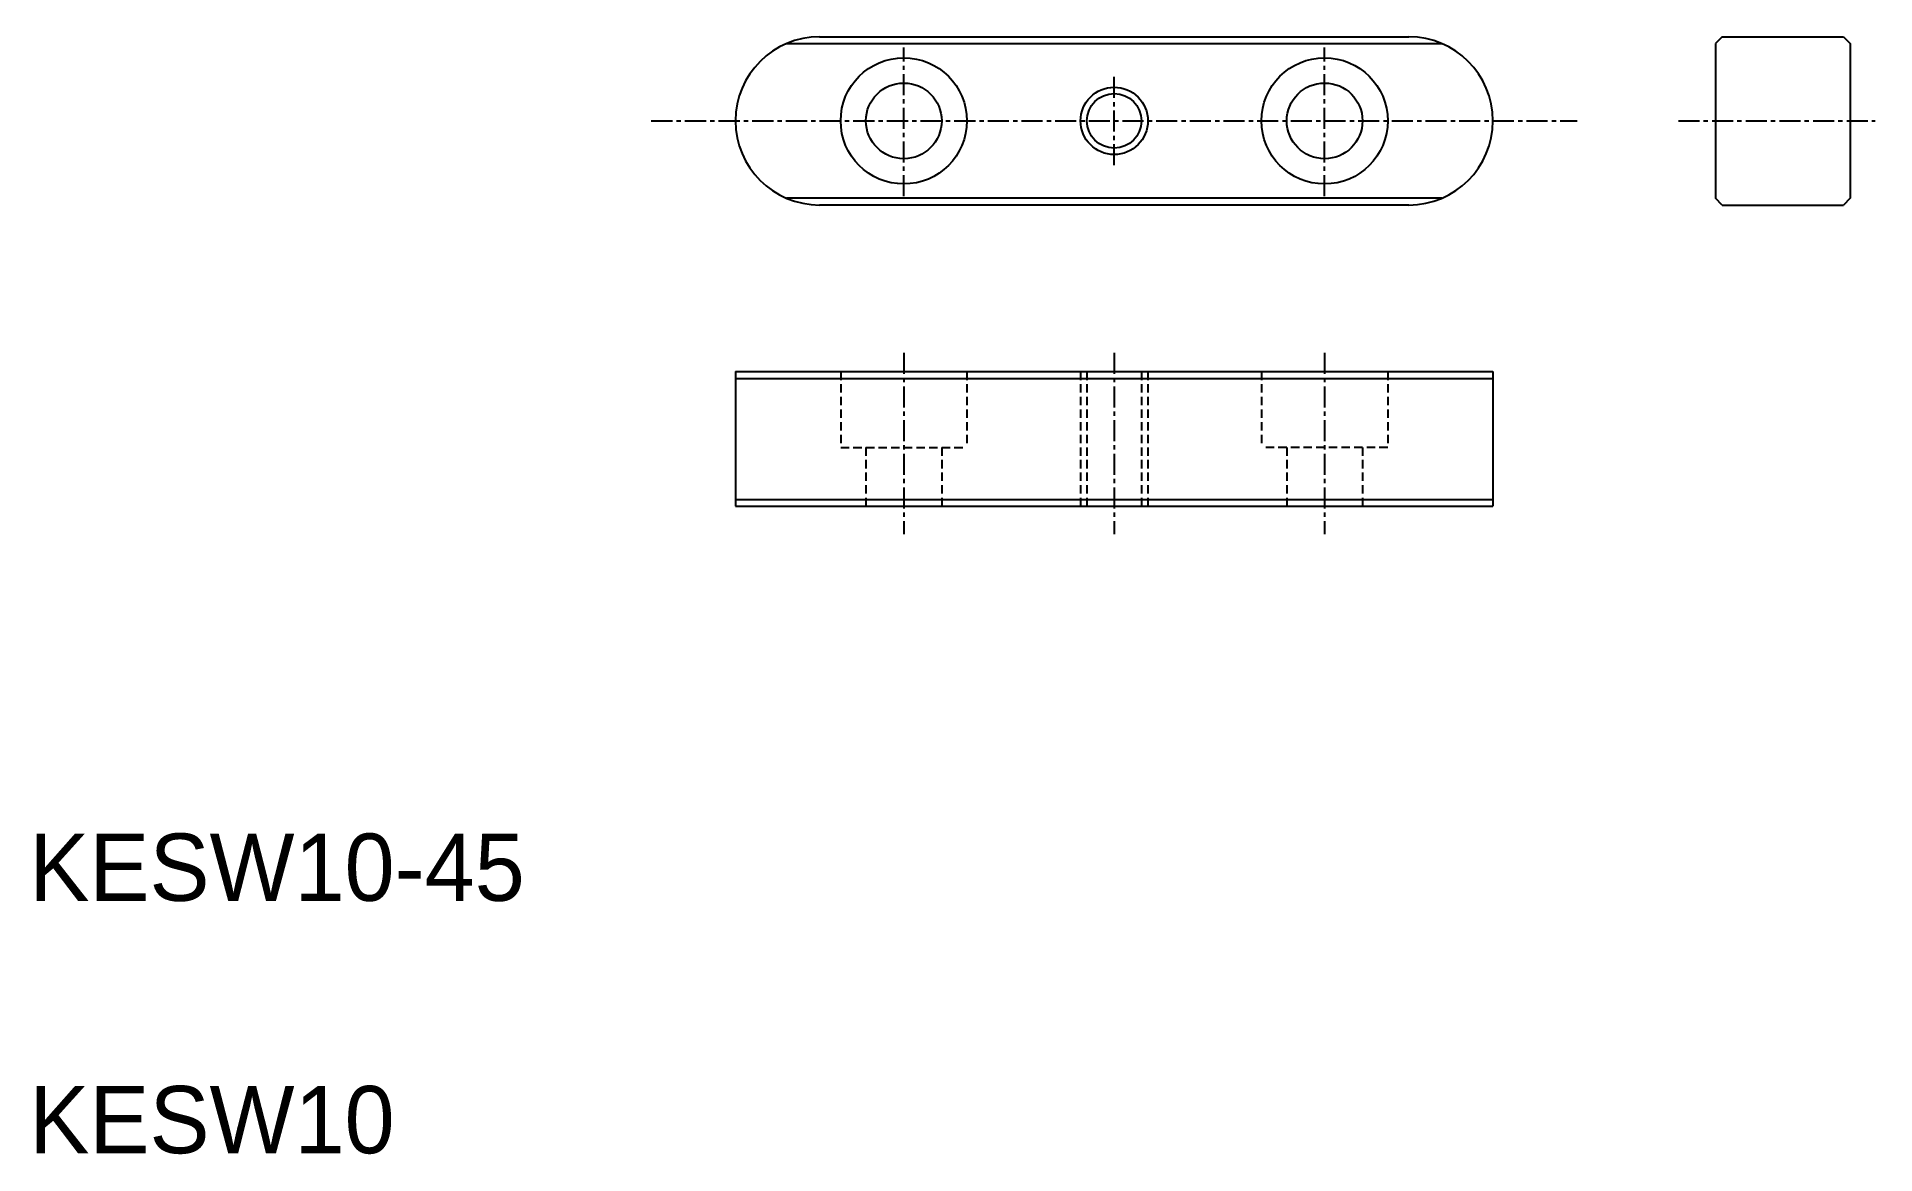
# Model space of a CAD drawing. Extents: x 10 to 120, y 10 to 76.
import ezdxf

# ---------------------------------------------------------------- set-up
doc = ezdxf.new("R2010")
doc.units = 0
doc.linetypes.add('CENTER', pattern=[2, 1.25, -0.25, 0.25, -0.25])
doc.linetypes.add('DASHED', pattern=[0.75, 0.5, -0.25])
doc.layers.get('0').update_dxf_attribs({"linetype": 'CONTINUOUS'})
doc.layers.add('CENTER', color=1, linetype='CENTER')

msp = doc.modelspace()

# ---------------------------------------------------------------- linework, layer by layer
at = {"color": 3, "linetype": 'CONTINUOUS'}
for p, q in [((54.99, 75.95), (93.91, 75.95)), ((93.91, 66.75), (54.99, 66.75)), ((51.95, 56.05), (96.95, 56.05)), ((51.95, 48.85), (96.95, 48.85))]:
    msp.add_line(p, q, dxfattribs=at)
at = {"color": 7, "linetype": 'CONTINUOUS'}
for p, q in [((56.95, 76.35), (91.95, 76.35)), ((110.57, 76.35), (110.17, 75.95)), ((110.17, 75.95), (110.17, 66.75)), ((110.57, 76.35), (117.77, 76.35)), ((117.77, 76.35), (118.17, 75.95)), ((118.17, 75.95), (118.17, 66.75)), ((110.57, 66.35), (110.17, 66.75)), ((118.17, 66.75), (117.77, 66.35)), ((91.95, 66.35), (56.95, 66.35)), ((110.57, 66.35), (117.77, 66.35)), ((51.95, 56.45), (96.95, 56.45)), ((51.95, 56.45), (51.95, 48.45)), ((96.95, 56.45), (96.95, 48.45)), ((51.95, 48.45), (96.95, 48.45))]:
    msp.add_line(p, q, dxfattribs=at)
at = {"color": 3, "linetype": 'DASHED'}
for p, q in [((58.2, 56.45), (58.2, 51.95)), ((65.7, 56.45), (65.7, 51.95)), ((72.45, 56.45), (72.45, 48.45)), ((72.83, 56.45), (72.83, 48.45)), ((76.07, 56.45), (76.07, 48.45)), ((76.45, 56.45), (76.45, 48.45)), ((83.2, 56.45), (83.2, 51.95)), ((90.7, 56.45), (90.7, 51.95)), ((58.2, 51.95), (65.7, 51.95)), ((59.7, 51.95), (59.7, 48.45)), ((64.2, 51.95), (64.2, 48.45)), ((90.7, 51.95), (83.2, 51.95)), ((84.7, 51.95), (84.7, 48.45)), ((89.2, 51.95), (89.2, 48.45))]:
    msp.add_line(p, q, dxfattribs=at)
at = {"color": 7, "linetype": 'CONTINUOUS'}
for centre, radius in [((61.95, 71.35), 3.75), ((86.95, 71.35), 3.75), ((61.95, 71.35), 2.25), ((86.95, 71.35), 2.25), ((74.45, 71.35), 1.62)]:
    msp.add_circle(centre, radius, dxfattribs=at)
at = {"color": 3, "linetype": 'CONTINUOUS'}
msp.add_circle((74.45, 71.35), 2, dxfattribs=at)
at = {"color": 7, "linetype": 'CONTINUOUS'}
for centre, start, end in [((56.95, 71.35), 90, 270), ((91.95, 71.35), 270, 90)]:
    msp.add_arc(centre, 5, start, end, dxfattribs=at)
at = {"layer": 'CENTER', "color": 1, "linetype": 'CENTER'}
for p, q in [((61.95, 66.88), (61.95, 75.7)), ((86.95, 66.88), (86.95, 75.7)), ((74.45, 68.71), (74.45, 74.06)), ((46.95, 71.35), (101.95, 71.35)), ((46.95, 71.35), (101.95, 71.35)), ((107.97, 71.35), (119.66, 71.35)), ((61.95, 57.57), (61.95, 46.79)), ((74.45, 57.57), (74.45, 46.79)), ((86.95, 57.57), (86.95, 46.79))]:
    msp.add_line(p, q, dxfattribs=at)

# ---------------------------------------------------------------- texts
at = {"color": 7, "linetype": 'CONTINUOUS'}
for s, p in [('KESW10-45', (10, 25)), ('KESW10', (10, 10))]:
    msp.add_text(s, height=4, dxfattribs=at).set_placement(p)

doc.saveas('drawing.dxf')
